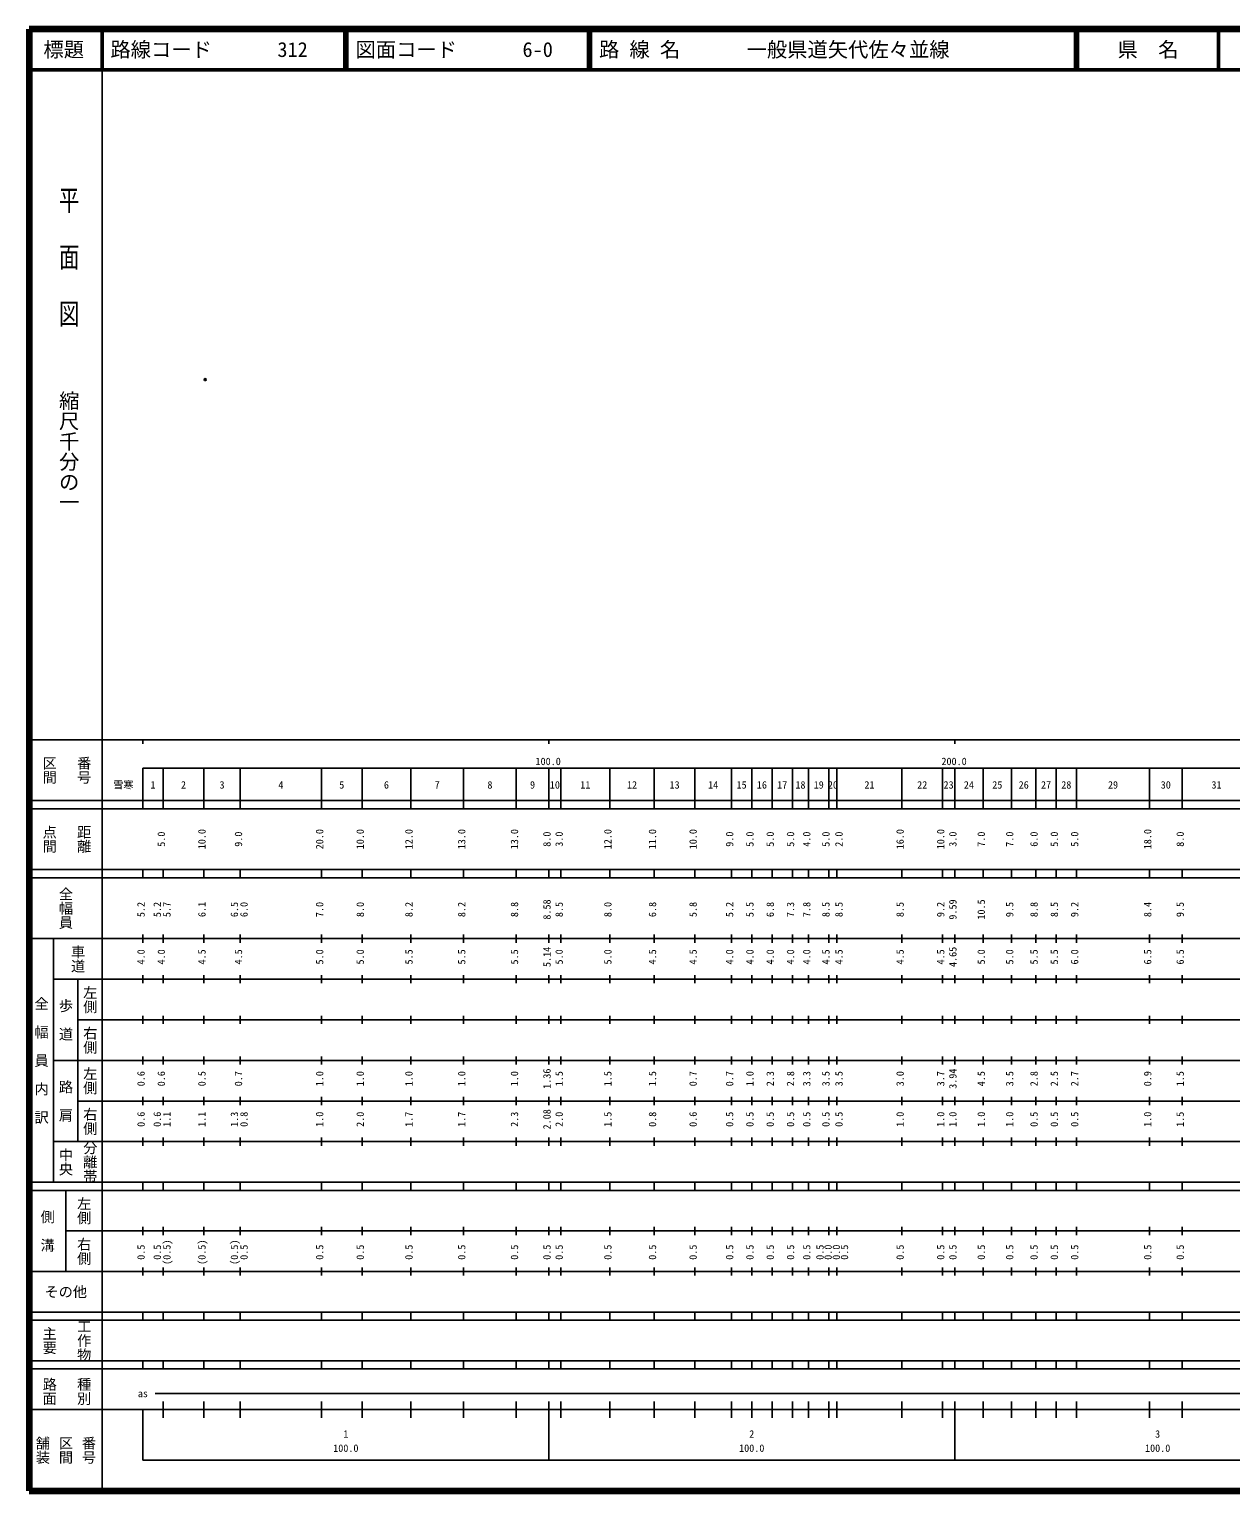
# Model space of a CAD drawing. Units: millimetres on the paper. Extents: x 40 to 680, y 20 to 380.
# Drawn here: x 40 to 336, y 20 to 380 of the extents above; entities that cross this region are included whole.
import ezdxf
from ezdxf.enums import TextEntityAlignment as Align

# ---------------------------------------------------------------- set-up
doc = ezdxf.new("R2010")
doc.units = ezdxf.units.MM
doc.header["$PDMODE"] = 32
doc.header["$PDSIZE"] = 0.5
doc.layers.add('M-OTRS', color=6, linetype='Continuous')
doc.layers.add('M-TTL-TXT', color=7, linetype='Continuous')
for name, color, linetype, lineweight in [('M-TTL', 2, 'Continuous', 140), ('M-TTL-BAND', 7, 'Continuous', 25), ('M-TTL-LINE', 7, 'Continuous', 50)]:
    doc.layers.add(name, color=color, linetype=linetype, lineweight=lineweight)
doc.styles.add('@ＭＳ ゴシック', font='')
doc.styles.add('ＭＳ ゴシック', font='')
doc.styles.get('@ＭＳ ゴシック').set_extended_font_data('@MS Gothic')
doc.styles.get('ＭＳ ゴシック').set_extended_font_data('MS Gothic')

msp = doc.modelspace()

# ---------------------------------------------------------------- linework, layer by layer
at = {"layer": 'M-OTRS'}
msp.add_point((83.363, 293.689), dxfattribs=at)
at = {"layer": 'M-TTL'}
for p, q in [((40, 380), (40, 20)), ((680, 380), (40, 380)), ((40, 20), (680, 20))]:
    msp.add_line(p, q, dxfattribs=at)
at = {"layer": 'M-TTL-BAND'}
for p, q in [((58, 370), (58, 20)), ((40, 205), (579, 205)), ((68, 205), (68, 204)), ((168, 205), (168, 204)), ((268, 205), (268, 204)), ((68, 198), (579, 198)), ((68, 198), (68, 188)), ((73, 188), (73, 198)), ((83, 188), (83, 198)), ((92, 188), (92, 198)), ((112, 188), (112, 198)), ((122, 188), (122, 198)), ((134, 188), (134, 198)), ((147, 188), (147, 198)), ((160, 188), (160, 198)), ((168, 188), (168, 198)), ((171, 188), (171, 198)), ((183, 188), (183, 198)), ((194, 188), (194, 198)), ((204, 188), (204, 198)), ((213, 188), (213, 198)), ((218, 188), (218, 198)), ((223, 188), (223, 198)), ((228, 188), (228, 198)), ((232, 188), (232, 198)), ((237, 188), (237, 198)), ((239, 188), (239, 198)), ((255, 188), (255, 198)), ((265, 188), (265, 198)), ((268, 188), (268, 198)), ((275, 188), (275, 198)), ((282, 188), (282, 198)), ((288, 188), (288, 198)), ((293, 188), (293, 198)), ((298, 188), (298, 198)), ((316, 188), (316, 198)), ((324, 188), (324, 198)), ((40, 190), (579, 190)), ((40, 188), (579, 188)), ((40, 173), (579, 173)), ((68, 171), (68, 173)), ((73, 171), (73, 173)), ((83, 171), (83, 173)), ((92, 171), (92, 173)), ((112, 171), (112, 173)), ((122, 171), (122, 173)), ((134, 171), (134, 173)), ((147, 171), (147, 173)), ((160, 171), (160, 173)), ((168, 171), (168, 173)), ((171, 171), (171, 173)), ((183, 171), (183, 173)), ((194, 171), (194, 173)), ((204, 171), (204, 173)), ((213, 171), (213, 173)), ((218, 171), (218, 173)), ((223, 171), (223, 173)), ((228, 171), (228, 173)), ((232, 171), (232, 173)), ((237, 171), (237, 173)), ((239, 171), (239, 173)), ((255, 171), (255, 173)), ((265, 171), (265, 173)), ((268, 171), (268, 173)), ((275, 171), (275, 173)), ((282, 171), (282, 173)), ((288, 171), (288, 173)), ((293, 171), (293, 173)), ((298, 171), (298, 173)), ((316, 171), (316, 173)), ((324, 171), (324, 173)), ((40, 171), (579, 171)), ((40, 156), (579, 156)), ((46, 96), (46, 156)), ((68, 155), (68, 157)), ((73, 155), (73, 157)), ((83, 155), (83, 157)), ((92, 155), (92, 157)), ((112, 155), (112, 157)), ((122, 155), (122, 157)), ((134, 155), (134, 157)), ((147, 155), (147, 157)), ((160, 155), (160, 157)), ((168, 155), (168, 157)), ((171, 155), (171, 157)), ((183, 155), (183, 157)), ((194, 155), (194, 157)), ((204, 155), (204, 157)), ((213, 155), (213, 157)), ((218, 155), (218, 157)), ((223, 155), (223, 157)), ((228, 155), (228, 157)), ((232, 155), (232, 157)), ((237, 155), (237, 157)), ((239, 155), (239, 157)), ((255, 155), (255, 157)), ((265, 155), (265, 157)), ((268, 155), (268, 157)), ((275, 155), (275, 157)), ((282, 155), (282, 157)), ((288, 155), (288, 157)), ((293, 155), (293, 157)), ((298, 155), (298, 157)), ((316, 155), (316, 157)), ((324, 155), (324, 157)), ((46, 146), (579, 146)), ((52, 146), (52, 106)), ((68, 145), (68, 147)), ((73, 145), (73, 147)), ((83, 145), (83, 147)), ((92, 145), (92, 147)), ((112, 145), (112, 147)), ((122, 145), (122, 147)), ((134, 145), (134, 147)), ((147, 145), (147, 147)), ((160, 145), (160, 147)), ((168, 145), (168, 147)), ((171, 145), (171, 147)), ((183, 145), (183, 147)), ((194, 145), (194, 147)), ((204, 145), (204, 147)), ((213, 145), (213, 147)), ((218, 145), (218, 147)), ((223, 145), (223, 147)), ((228, 145), (228, 147)), ((232, 145), (232, 147)), ((237, 145), (237, 147)), ((239, 145), (239, 147)), ((255, 145), (255, 147)), ((265, 145), (265, 147)), ((268, 145), (268, 147)), ((275, 145), (275, 147)), ((282, 145), (282, 147)), ((288, 145), (288, 147)), ((293, 145), (293, 147)), ((298, 145), (298, 147)), ((316, 145), (316, 147)), ((324, 145), (324, 147)), ((68, 135), (68, 137)), ((73, 135), (73, 137)), ((83, 135), (83, 137)), ((92, 135), (92, 137)), ((112, 135), (112, 137)), ((122, 135), (122, 137)), ((134, 135), (134, 137)), ((147, 135), (147, 137)), ((160, 135), (160, 137)), ((168, 135), (168, 137)), ((171, 135), (171, 137)), ((183, 135), (183, 137)), ((194, 135), (194, 137)), ((204, 135), (204, 137)), ((213, 135), (213, 137)), ((218, 135), (218, 137)), ((223, 135), (223, 137)), ((228, 135), (228, 137)), ((232, 135), (232, 137)), ((237, 135), (237, 137)), ((239, 135), (239, 137)), ((255, 135), (255, 137)), ((265, 135), (265, 137)), ((268, 135), (268, 137)), ((275, 135), (275, 137)), ((282, 135), (282, 137)), ((288, 135), (288, 137)), ((293, 135), (293, 137)), ((298, 135), (298, 137)), ((316, 135), (316, 137)), ((324, 135), (324, 137)), ((52, 136), (579, 136)), ((46, 126), (579, 126)), ((68, 125), (68, 127)), ((73, 125), (73, 127)), ((83, 125), (83, 127)), ((92, 125), (92, 127)), ((112, 125), (112, 127)), ((122, 125), (122, 127)), ((134, 125), (134, 127)), ((147, 125), (147, 127)), ((160, 125), (160, 127)), ((168, 125), (168, 127)), ((171, 125), (171, 127)), ((183, 125), (183, 127)), ((194, 125), (194, 127)), ((204, 125), (204, 127)), ((213, 125), (213, 127)), ((218, 125), (218, 127)), ((223, 125), (223, 127)), ((228, 125), (228, 127)), ((232, 125), (232, 127)), ((237, 125), (237, 127)), ((239, 125), (239, 127)), ((255, 125), (255, 127)), ((265, 125), (265, 127)), ((268, 125), (268, 127)), ((275, 125), (275, 127)), ((282, 125), (282, 127)), ((288, 125), (288, 127)), ((293, 125), (293, 127)), ((298, 125), (298, 127)), ((316, 125), (316, 127)), ((324, 125), (324, 127)), ((52, 116), (579, 116)), ((68, 115), (68, 117)), ((73, 115), (73, 117)), ((83, 115), (83, 117)), ((92, 115), (92, 117)), ((112, 115), (112, 117)), ((122, 115), (122, 117)), ((134, 115), (134, 117)), ((147, 115), (147, 117)), ((160, 115), (160, 117)), ((168, 115), (168, 117)), ((171, 115), (171, 117)), ((183, 115), (183, 117)), ((194, 115), (194, 117)), ((204, 115), (204, 117)), ((213, 115), (213, 117)), ((218, 115), (218, 117)), ((223, 115), (223, 117)), ((228, 115), (228, 117)), ((232, 115), (232, 117)), ((237, 115), (237, 117)), ((239, 115), (239, 117)), ((255, 115), (255, 117)), ((265, 115), (265, 117)), ((268, 115), (268, 117)), ((275, 115), (275, 117)), ((282, 115), (282, 117)), ((288, 115), (288, 117)), ((293, 115), (293, 117)), ((298, 115), (298, 117)), ((316, 115), (316, 117)), ((324, 115), (324, 117)), ((46, 106), (579, 106)), ((68, 105), (68, 107)), ((73, 105), (73, 107)), ((83, 105), (83, 107)), ((92, 105), (92, 107)), ((112, 105), (112, 107)), ((122, 105), (122, 107)), ((134, 105), (134, 107)), ((147, 105), (147, 107)), ((160, 105), (160, 107)), ((168, 105), (168, 107)), ((171, 105), (171, 107)), ((183, 105), (183, 107)), ((194, 105), (194, 107)), ((204, 105), (204, 107)), ((213, 105), (213, 107)), ((218, 105), (218, 107)), ((223, 105), (223, 107)), ((228, 105), (228, 107)), ((232, 105), (232, 107)), ((237, 105), (237, 107)), ((239, 105), (239, 107)), ((255, 105), (255, 107)), ((265, 105), (265, 107)), ((268, 105), (268, 107)), ((275, 105), (275, 107)), ((282, 105), (282, 107)), ((288, 105), (288, 107)), ((293, 105), (293, 107)), ((298, 105), (298, 107)), ((316, 105), (316, 107)), ((324, 105), (324, 107)), ((40, 96), (579, 96)), ((40, 94), (579, 94)), ((49, 94), (49, 74)), ((68, 94), (68, 96)), ((73, 94), (73, 96)), ((83, 94), (83, 96)), ((92, 94), (92, 96)), ((112, 94), (112, 96)), ((122, 94), (122, 96)), ((134, 94), (134, 96)), ((147, 94), (147, 96)), ((160, 94), (160, 96)), ((168, 94), (168, 96)), ((171, 94), (171, 96)), ((183, 94), (183, 96)), ((194, 94), (194, 96)), ((204, 94), (204, 96)), ((213, 94), (213, 96)), ((218, 94), (218, 96)), ((223, 94), (223, 96)), ((228, 94), (228, 96)), ((232, 94), (232, 96)), ((237, 94), (237, 96)), ((239, 94), (239, 96)), ((255, 94), (255, 96)), ((265, 94), (265, 96)), ((268, 94), (268, 96)), ((275, 94), (275, 96)), ((282, 94), (282, 96)), ((288, 94), (288, 96)), ((293, 94), (293, 96)), ((298, 94), (298, 96)), ((316, 94), (316, 96)), ((324, 94), (324, 96)), ((49, 84), (579, 84)), ((68, 83), (68, 85)), ((73, 83), (73, 85)), ((83, 83), (83, 85)), ((92, 83), (92, 85)), ((112, 83), (112, 85)), ((122, 83), (122, 85)), ((134, 83), (134, 85)), ((147, 83), (147, 85)), ((160, 83), (160, 85)), ((168, 83), (168, 85)), ((171, 83), (171, 85)), ((183, 83), (183, 85)), ((194, 83), (194, 85)), ((204, 83), (204, 85)), ((213, 83), (213, 85)), ((218, 83), (218, 85)), ((223, 83), (223, 85)), ((228, 83), (228, 85)), ((232, 83), (232, 85)), ((237, 83), (237, 85)), ((239, 83), (239, 85)), ((255, 83), (255, 85)), ((265, 83), (265, 85)), ((268, 83), (268, 85)), ((275, 83), (275, 85)), ((282, 83), (282, 85)), ((288, 83), (288, 85)), ((293, 83), (293, 85)), ((298, 83), (298, 85)), ((316, 83), (316, 85)), ((324, 83), (324, 85)), ((40, 74), (579, 74)), ((68, 73), (68, 75)), ((73, 73), (73, 75)), ((83, 73), (83, 75)), ((92, 73), (92, 75)), ((112, 73), (112, 75)), ((122, 73), (122, 75)), ((134, 73), (134, 75)), ((147, 73), (147, 75)), ((160, 73), (160, 75)), ((168, 73), (168, 75)), ((171, 73), (171, 75)), ((183, 73), (183, 75)), ((194, 73), (194, 75)), ((204, 73), (204, 75)), ((213, 73), (213, 75)), ((218, 73), (218, 75)), ((223, 73), (223, 75)), ((228, 73), (228, 75)), ((232, 73), (232, 75)), ((237, 73), (237, 75)), ((239, 73), (239, 75)), ((255, 73), (255, 75)), ((265, 73), (265, 75)), ((268, 73), (268, 75)), ((275, 73), (275, 75)), ((282, 73), (282, 75)), ((288, 73), (288, 75)), ((293, 73), (293, 75)), ((298, 73), (298, 75)), ((316, 73), (316, 75)), ((324, 73), (324, 75)), ((40, 64), (579, 64)), ((40, 62), (579, 62)), ((68, 62), (68, 64)), ((73, 62), (73, 64)), ((83, 62), (83, 64)), ((92, 62), (92, 64)), ((112, 62), (112, 64)), ((122, 62), (122, 64)), ((134, 62), (134, 64)), ((147, 62), (147, 64)), ((160, 62), (160, 64)), ((168, 62), (168, 64)), ((171, 62), (171, 64)), ((183, 62), (183, 64)), ((194, 62), (194, 64)), ((204, 62), (204, 64)), ((213, 62), (213, 64)), ((218, 62), (218, 64)), ((223, 62), (223, 64)), ((228, 62), (228, 64)), ((232, 62), (232, 64)), ((237, 62), (237, 64)), ((239, 62), (239, 64)), ((255, 62), (255, 64)), ((265, 62), (265, 64)), ((268, 62), (268, 64)), ((275, 62), (275, 64)), ((282, 62), (282, 64)), ((288, 62), (288, 64)), ((293, 62), (293, 64)), ((298, 62), (298, 64)), ((316, 62), (316, 64)), ((324, 62), (324, 64)), ((40, 52), (579, 52)), ((68, 50), (68, 52)), ((73, 50), (73, 52)), ((83, 50), (83, 52)), ((92, 50), (92, 52)), ((112, 50), (112, 52)), ((122, 50), (122, 52)), ((134, 50), (134, 52)), ((147, 50), (147, 52)), ((160, 50), (160, 52)), ((168, 50), (168, 52)), ((171, 50), (171, 52)), ((183, 50), (183, 52)), ((194, 50), (194, 52)), ((204, 50), (204, 52)), ((213, 50), (213, 52)), ((218, 50), (218, 52)), ((223, 50), (223, 52)), ((228, 50), (228, 52)), ((232, 50), (232, 52)), ((237, 50), (237, 52)), ((239, 50), (239, 52)), ((255, 50), (255, 52)), ((265, 50), (265, 52)), ((268, 50), (268, 52)), ((275, 50), (275, 52)), ((282, 50), (282, 52)), ((288, 50), (288, 52)), ((293, 50), (293, 52)), ((298, 50), (298, 52)), ((316, 50), (316, 52)), ((324, 50), (324, 52)), ((40, 50), (579, 50)), ((71, 44), (565, 44)), ((40, 40), (579, 40)), ((68, 40), (68, 27.5)), ((73, 38), (73, 42)), ((83, 38), (83, 42)), ((92, 38), (92, 42)), ((112, 38), (112, 42)), ((122, 38), (122, 42)), ((134, 38), (134, 42)), ((147, 38), (147, 42)), ((160, 38), (160, 42)), ((168, 27.5), (168, 42)), ((171, 38), (171, 42)), ((183, 38), (183, 42)), ((194, 38), (194, 42)), ((204, 38), (204, 42)), ((213, 38), (213, 42)), ((218, 38), (218, 42)), ((223, 38), (223, 42)), ((228, 38), (228, 42)), ((232, 38), (232, 42)), ((237, 38), (237, 42)), ((239, 38), (239, 42)), ((255, 38), (255, 42)), ((265, 38), (265, 42)), ((268, 27.5), (268, 42)), ((275, 38), (275, 42)), ((282, 38), (282, 42)), ((288, 38), (288, 42)), ((293, 38), (293, 42)), ((298, 38), (298, 42)), ((316, 38), (316, 42)), ((324, 38), (324, 42)), ((68, 27.5), (579, 27.5))]:
    msp.add_line(p, q, dxfattribs=at)
at = {"layer": 'M-TTL-LINE'}
for p, q in [((58, 380), (58, 370)), ((117.75, 380), (117.75, 370)), ((118.25, 380), (118.25, 370)), ((177.75, 380), (177.75, 370)), ((178.25, 380), (178.25, 370)), ((297.75, 380), (297.75, 370)), ((298.25, 380), (298.25, 370)), ((333, 380), (333, 370)), ((40, 370), (680, 370))]:
    msp.add_line(p, q, dxfattribs=at)

# ---------------------------------------------------------------- texts
at = {"layer": 'M-TTL-BAND', "style": '@ＭＳ ゴシック', "width": 1.4}
msp.add_text('平  面  図', height=3.666, rotation=270, dxfattribs=at).set_placement((49.777, 306.475), align=Align.MIDDLE_RIGHT)
at = {"layer": 'M-TTL-BAND', "style": '@ＭＳ ゴシック'}
msp.add_text('縮尺千分の一', height=3.666, rotation=270, dxfattribs=at).set_placement((49.777, 261.03), align=Align.MIDDLE_RIGHT)
for s, p in [('区間', (45, 197.5)), ('番号', (53.5, 197.5)), ('点間', (45, 180.5)), ('距離', (53.5, 180.5)), ('全幅員', (49, 163.5)), ('車道', (52, 151)), ('左側', (55, 141)), ('全\u3000幅\u3000員\u3000内\u3000訳', (43, 126)), ('歩\u3000道', (49, 136)), ('右側', (55, 131)), ('左側', (55, 121)), ('路\u3000肩', (49, 116)), ('右側', (55, 111)), ('分離帯', (55, 101)), ('中央', (49, 101)), ('左側', (53.5, 89)), ('側\u3000溝', (44.5, 84)), ('右側', (53.5, 79)), ('工作物', (53.5, 57)), ('主要', (45, 57)), ('路面', (45, 44.5)), ('種別', (53.5, 44.5)), ('舗装', (43.333, 30)), ('区間', (49, 30)), ('番号', (54.667, 30))]:
    msp.add_text(s, height=2.566, rotation=270, dxfattribs=at).set_placement(p, align=Align.MIDDLE_CENTER)
at = {"layer": 'M-TTL-BAND', "style": 'ＭＳ ゴシック'}
for s, p in [('100.0', (167.844, 198.195)), ('200.0', (267.844, 198.195)), ('雪寒', (63.169, 192.405)), ('1', (70.5, 192.405)), ('2', (78, 192.405)), ('3', (87.5, 192.405)), ('4', (102, 192.405)), ('5', (117, 192.405)), ('6', (128, 192.405)), ('7', (140.5, 192.405)), ('8', (153.5, 192.405)), ('9', (164, 192.405)), ('10', (169.5, 192.405)), ('11', (177, 192.405)), ('12', (188.5, 192.405)), ('13', (199, 192.405)), ('14', (208.5, 192.405)), ('15', (215.5, 192.405)), ('16', (220.5, 192.405)), ('17', (225.5, 192.405)), ('18', (230, 192.405)), ('19', (234.5, 192.405)), ('20', (238, 192.405)), ('21', (247, 192.405)), ('22', (260, 192.405)), ('23', (266.5, 192.405)), ('24', (271.5, 192.405)), ('25', (278.5, 192.405)), ('26', (285, 192.405)), ('27', (290.5, 192.405)), ('28', (295.5, 192.405)), ('29', (307, 192.405)), ('30', (320, 192.405)), ('31', (332.5, 192.405)), ('as', (68, 42.5)), ('1', (118, 32.523)), ('2', (218, 32.523)), ('3', (318, 32.523)), ('100.0', (118, 29.033)), ('100.0', (218, 29.033)), ('100.0', (318, 29.033))]:
    msp.add_text(s, height=1.833, dxfattribs=at).set_placement(p, align=Align.BOTTOM_CENTER)
for s, p in [('5.0', (74, 180.5)), ('10.0', (84, 180.5)), ('9.0', (93, 180.5)), ('20.0', (113, 180.5)), ('10.0', (123, 180.5)), ('12.0', (135, 180.5)), ('13.0', (148, 180.5)), ('13.0', (161, 180.5)), ('8.0', (169, 180.5)), ('3.0', (172, 180.5)), ('12.0', (184, 180.5)), ('11.0', (195, 180.5)), ('10.0', (205, 180.5)), ('9.0', (214, 180.5)), ('5.0', (219, 180.5)), ('5.0', (224, 180.5)), ('5.0', (229, 180.5)), ('4.0', (233, 180.5)), ('5.0', (237.722, 180.5)), ('2.0', (240.936, 180.5)), ('16.0', (256, 180.5)), ('10.0', (266, 180.5)), ('3.0', (269, 180.5)), ('7.0', (276, 180.5)), ('7.0', (283, 180.5)), ('6.0', (289, 180.5)), ('5.0', (294, 180.5)), ('5.0', (299, 180.5)), ('18.0', (317, 180.5)), ('8.0', (325, 180.5)), ('5.2', (69, 163.174)), ('5.2', (73, 163.174)), ('5.7', (75.37, 163.174)), ('6.1', (84, 163.174)), ('6.5', (92, 163.174)), ('6.0', (94.37, 163.174)), ('7.0', (113, 163.174)), ('8.0', (123, 163.174)), ('8.2', (135, 163.174)), ('8.2', (148, 163.174)), ('8.8', (161, 163.174)), ('8.58', (169, 163.174)), ('8.5', (172, 163.174)), ('8.0', (184, 163.174)), ('6.8', (195, 163.174)), ('5.8', (205, 163.174)), ('5.2', (214, 163.174)), ('5.5', (219, 163.174)), ('6.8', (224, 163.174)), ('7.3', (229, 163.174)), ('7.8', (233, 163.174)), ('8.5', (237.722, 163.174)), ('8.5', (240.936, 163.174)), ('8.5', (256, 163.174)), ('9.2', (266, 163.174)), ('9.59', (269, 163.174)), ('10.5', (276, 163.174)), ('9.5', (283, 163.174)), ('8.8', (289, 163.174)), ('8.5', (294, 163.174)), ('9.2', (299, 163.174)), ('8.4', (317, 163.174)), ('9.5', (325, 163.174)), ('4.0', (69, 151.5)), ('4.0', (74, 151.5)), ('4.5', (84, 151.5)), ('4.5', (93, 151.5)), ('5.0', (113, 151.5)), ('5.0', (123, 151.5)), ('5.5', (135, 151.5)), ('5.5', (148, 151.5)), ('5.5', (161, 151.5)), ('5.14', (169, 151.5)), ('5.0', (172, 151.5)), ('5.0', (184, 151.5)), ('4.5', (195, 151.5)), ('4.5', (205, 151.5)), ('4.0', (214, 151.5)), ('4.0', (219, 151.5)), ('4.0', (224, 151.5)), ('4.0', (229, 151.5)), ('4.0', (233, 151.5)), ('4.5', (237.722, 151.5)), ('4.5', (240.936, 151.5)), ('4.5', (256, 151.5)), ('4.5', (266, 151.5)), ('4.65', (269, 151.5)), ('5.0', (276, 151.5)), ('5.0', (283, 151.5)), ('5.5', (289, 151.5)), ('5.5', (294, 151.5)), ('6.0', (299, 151.5)), ('6.5', (317, 151.5)), ('6.5', (325, 151.5)), ('0.6', (69, 121.5)), ('0.6', (74, 121.5)), ('0.5', (84, 121.5)), ('0.7', (93, 121.5)), ('1.0', (113, 121.5)), ('1.0', (123, 121.5)), ('1.0', (135, 121.5)), ('1.0', (148, 121.5)), ('1.0', (161, 121.5)), ('1.36', (169, 121.5)), ('1.5', (172, 121.5)), ('1.5', (184, 121.5)), ('1.5', (195, 121.5)), ('0.7', (205, 121.5)), ('0.7', (214, 121.5)), ('1.0', (219, 121.5)), ('2.3', (224, 121.5)), ('2.8', (229, 121.5)), ('3.3', (233, 121.5)), ('3.5', (237.722, 121.5)), ('3.5', (240.936, 121.5)), ('3.0', (256, 121.5)), ('3.7', (266, 121.5)), ('3.94', (269, 121.5)), ('4.5', (276, 121.5)), ('3.5', (283, 121.5)), ('2.8', (289, 121.5)), ('2.5', (294, 121.5)), ('2.7', (299, 121.5)), ('0.9', (317, 121.5)), ('1.5', (325, 121.5)), ('0.6', (69, 111.5)), ('0.6', (73, 111.5)), ('1.1', (75.37, 111.5)), ('1.1', (84, 111.5)), ('1.3', (92, 111.5)), ('0.8', (94.37, 111.5)), ('1.0', (113, 111.5)), ('2.0', (123, 111.5)), ('1.7', (135, 111.5)), ('1.7', (148, 111.5)), ('2.3', (161, 111.5)), ('2.08', (169, 111.5)), ('2.0', (172, 111.5)), ('1.5', (184, 111.5)), ('0.8', (195, 111.5)), ('0.6', (205, 111.5)), ('0.5', (214, 111.5)), ('0.5', (219, 111.5)), ('0.5', (224, 111.5)), ('0.5', (229, 111.5)), ('0.5', (233, 111.5)), ('0.5', (237.722, 111.5)), ('0.5', (240.936, 111.5)), ('1.0', (256, 111.5)), ('1.0', (266, 111.5)), ('1.0', (269, 111.5)), ('1.0', (276, 111.5)), ('1.0', (283, 111.5)), ('0.5', (289, 111.5)), ('0.5', (294, 111.5)), ('0.5', (299, 111.5)), ('1.0', (317, 111.5)), ('1.5', (325, 111.5)), ('0.5', (69, 78.764)), ('0.5', (73, 78.764)), ('(0.5)', (75.37, 78.764)), ('(0.5)', (84, 78.764)), ('(0.5)', (92, 78.764)), ('0.5', (94.37, 78.764)), ('0.5', (113, 78.764)), ('0.5', (123, 78.764)), ('0.5', (135, 78.764)), ('0.5', (148, 78.764)), ('0.5', (161, 78.764)), ('0.5', (169, 78.764)), ('0.5', (172, 78.764)), ('0.5', (184, 78.764)), ('0.5', (195, 78.764)), ('0.5', (205, 78.764)), ('0.5', (214, 78.764)), ('0.5', (219, 78.764)), ('0.5', (224, 78.764)), ('0.5', (229, 78.764)), ('0.5', (233, 78.764)), ('0.5', (236.258, 78.764)), ('0.0', (238.258, 78.764)), ('0.0', (240.295, 78.764)), ('0.5', (242.295, 78.764)), ('0.5', (256, 78.764)), ('0.5', (266, 78.764)), ('0.5', (269, 78.764)), ('0.5', (276, 78.764)), ('0.5', (283, 78.764)), ('0.5', (289, 78.764)), ('0.5', (294, 78.764)), ('0.5', (299, 78.764)), ('0.5', (317, 78.764)), ('0.5', (325, 78.764))]:
    msp.add_text(s, height=1.833, rotation=90, dxfattribs=at).set_placement(p, align=Align.BOTTOM_CENTER)
msp.add_text('その他', height=2.566, dxfattribs=at).set_placement((49, 69), align=Align.MIDDLE_CENTER)
at = {"layer": 'M-TTL-TXT', "style": 'ＭＳ ゴシック'}
for s, p in [('標題', (48.5, 375)), ('県\u3000名', (315.625, 375))]:
    msp.add_text(s, height=3.666, dxfattribs=at).set_placement(p, align=Align.MIDDLE_CENTER)
for s, p in [('路線コード', (60, 375)), ('312', (101.142, 375)), ('図面コード', (120.38, 375)), ('6-0', (161.521, 375)), ('路 線 名', (180.38, 375)), ('一般県道矢代佐々並線', (216.734, 375))]:
    msp.add_text(s, height=3.666, dxfattribs=at).set_placement(p, align=Align.MIDDLE_LEFT)

doc.saveas('drawing.dxf')
